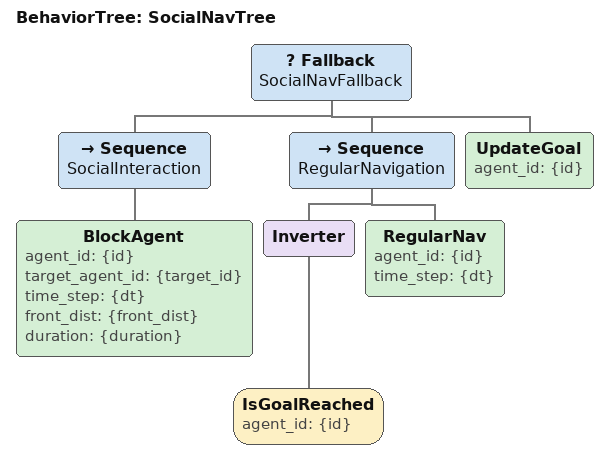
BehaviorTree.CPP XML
<?xml version="1.0" encoding="UTF-8"?>
<root main_tree_to_execute="SocialNavTree" BTCPP_format="4">

  <BehaviorTree ID="SocialNavTree">
    <Fallback name="SocialNavFallback">
      <Sequence name="SocialInteraction">
        <BlockAgent agent_id="{id}" target_agent_id="{target_id}" time_step="{dt}" front_dist="{front_dist}" duration="{duration}"/>
      </Sequence>
      <Sequence name="RegularNavigation">
        <Inverter>
          <IsGoalReached agent_id="{id}" />
        </Inverter>
        <RegularNav agent_id="{id}" time_step="{dt}" />
      </Sequence>
      <UpdateGoal agent_id="{id}" />
    </Fallback>
  </BehaviorTree>

</root>
